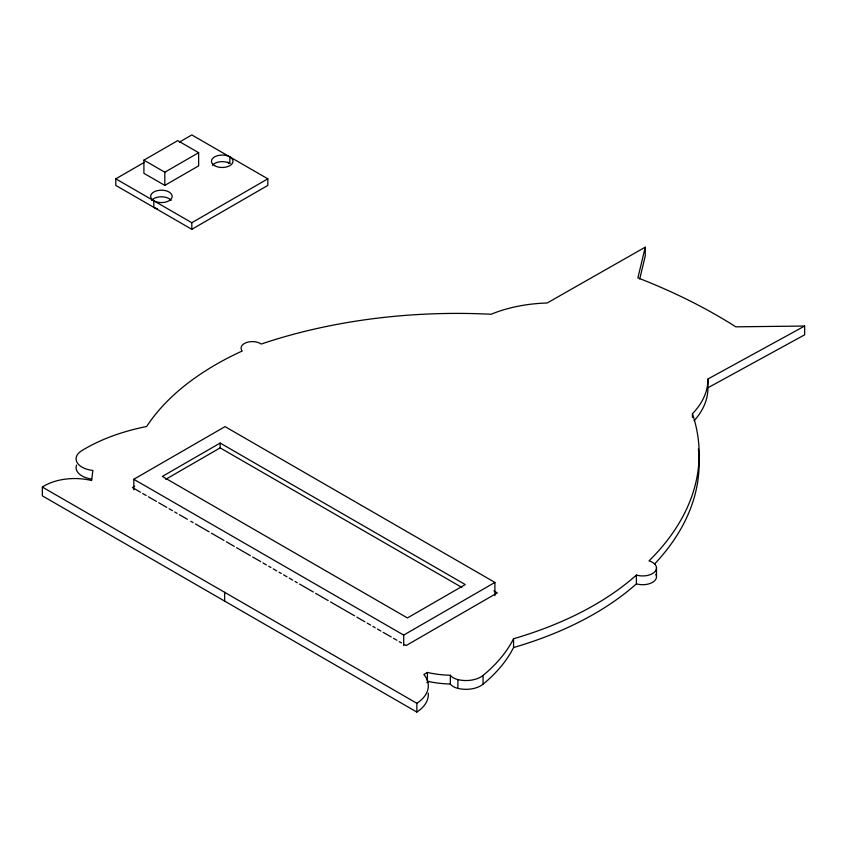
<?xml version="1.0" encoding="UTF-8"?>
<svg xmlns="http://www.w3.org/2000/svg" width="847" height="847" viewBox="0 0 847 847"><rect width="100%" height="100%" fill="white"/><g stroke="black" fill="none" stroke-linecap="round" stroke-linejoin="round"><path stroke-width="1.27" d="M428.233 693.164A45.526 26.289 0 0 1 416.851 712.062L42.35 495.844L42.35 487.067A42.964 24.807 0 0 1 91.614 480.524L92.863 470.456A20.466 11.816 0 0 1 77.109 462.526A20.466 11.816 0 0 1 81.63 450.742A160.475 92.651 0 0 1 146.637 426.507A303.067 174.98 0 0 1 242.242 350.997A11.297 6.522 0 0 1 246.318 342.601A11.297 6.522 0 0 1 261.215 344.041A387.481 223.714 0 0 1 491.091 314.269A105.324 60.815 0 0 1 547.162 302.993L645.245 247.165L637.897 277.89A533.748 308.16 0 0 1 735.789 326.826L804.65 326.042L804.65 334.819L707.923 387.788A121.915 70.386 0 0 1 694.095 420.747M639.729 278.991L645.245 255.942L645.245 247.165M143.905 160.147L177.732 140.623L198.643 152.693L198.643 165.853L164.816 185.387L143.905 173.317L143.905 160.147L164.816 172.216L198.643 152.693M179.331 142.148L191.814 134.938L267.832 178.833L267.832 185.419L191.814 229.304L115.795 185.419L115.795 178.833L144.159 162.455M115.795 178.833L191.814 222.719L267.832 178.833M133.805 489.81L133.805 479.275L225.027 426.613L494.913 582.429L494.913 595.6M134.684 486.231L132.407 487.554L140.422 492.181M220.156 443.055L162.328 476.438L407.428 617.95L465.268 584.568L220.156 443.055L220.156 447.883L461.827 587.405M165.726 479.307L220.156 447.883M133.805 479.275L403.691 635.091L494.913 582.429M804.65 326.042L707.923 379.011A121.915 70.386 0 0 1 692.433 413.738A366.338 211.506 0 0 1 649.024 560.894A13.796 7.962 0 0 1 654.975 571.63A13.796 7.962 0 0 1 636.393 575.06A314.597 181.629 0 0 1 513.557 638.744A215.752 124.562 0 0 1 483.055 675.43A20.836 12.027 0 0 1 457.878 679.59A14.187 8.195 0 0 1 450.339 675.25A71.826 41.471 0 0 1 427.396 672.465L423.849 674.508A45.526 26.289 0 0 1 416.851 703.285L416.851 712.062M426.824 682.671L429.09 681.359M227.589 162.179L229.823 163.471L229.823 156.886M493.875 590.91L497.305 592.889L406.084 645.562L403.797 644.239M142.709 493.505L146.139 495.484M148.437 496.808L156.451 501.435M158.738 502.758L166.753 507.385M169.051 508.708L172.481 510.688M174.768 512.012L177.065 513.335M179.352 514.658L187.367 519.285M190.808 521.265L193.095 522.588M195.382 523.912L209.124 531.842M211.411 533.165L224.01 540.439M226.297 541.762L234.323 546.389M236.609 547.713L250.352 555.643M252.639 556.966L260.654 561.593M262.941 562.916L266.382 564.907M268.668 566.22L270.966 567.543M273.253 568.866L276.683 570.857M278.981 572.17L281.268 573.493M283.554 574.817L286.995 576.807M289.282 578.12L292.713 580.11M295.01 581.434L297.297 582.757M299.584 584.07L313.326 592.011M315.624 593.334L328.213 600.608M330.51 601.921L354.554 615.811M356.841 617.135L364.856 621.762M367.153 623.085L370.584 625.065M372.871 626.388L375.168 627.712M377.455 629.035L380.896 631.015M383.183 632.338L391.198 636.965M393.484 638.289L396.925 640.268M399.212 641.592L401.499 642.915M42.35 487.067L416.851 703.285M707.923 379.011L707.923 387.788M692.433 413.738L692.433 417.507M656.489 567.596L656.489 576.373M636.393 575.06L636.393 583.837A314.597 181.629 0 0 1 513.557 647.532A215.752 124.562 0 0 1 483.055 684.207A20.836 12.027 0 0 1 457.878 688.378A14.187 8.195 0 0 1 450.339 684.027A71.826 41.471 0 0 1 427.396 681.242L427.396 672.465M513.557 638.744L513.557 647.532M483.055 675.43L483.055 684.207M457.878 679.59L457.878 688.378M450.339 675.25L450.339 684.027M403.691 635.091L403.691 645.626M224.635 592.307L224.635 601.084M191.814 222.719L191.814 229.304M164.816 172.216L164.816 185.387M153.805 200.771A10.746 6.204 0 0 0 171.793 197.997A10.746 6.204 0 0 0 158.622 190.395A10.746 6.204 0 0 0 153.805 200.771L153.805 207.356A10.746 6.204 0 0 0 157.309 208.711M151.655 200.358A10.746 6.204 0 0 1 161.406 196.769A10.746 6.204 0 0 1 171.158 200.358M212.47 165.25A10.746 6.204 0 0 1 229.823 163.471M698.373 448.974A366.338 211.506 0 0 1 654.445 564.144M655.853 574.33A13.796 7.962 0 0 1 651.618 582.831A13.796 7.962 0 0 1 636.393 583.837M91.667 479.084A20.466 11.816 0 0 1 76.569 465.056M214.619 165.663A10.746 6.204 0 0 0 232.607 162.878A10.746 6.204 0 0 0 219.437 155.276A10.746 6.204 0 0 0 214.619 165.663"/></g></svg>
